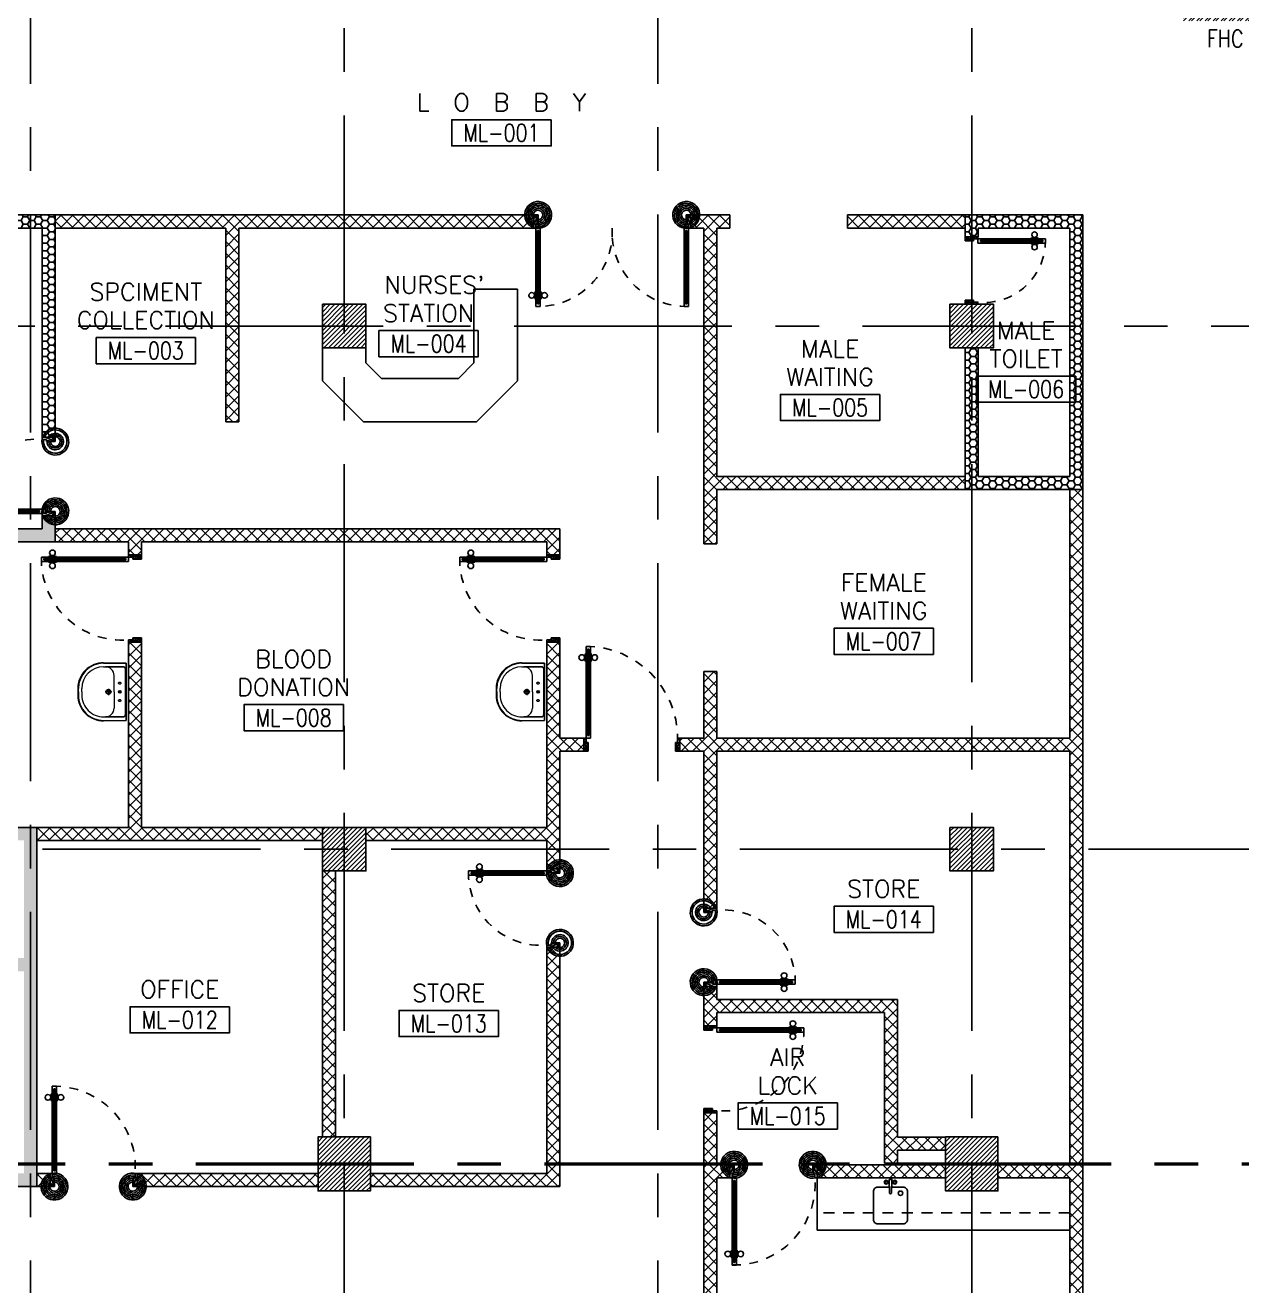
# Model space of a CAD drawing. Extents: x 417819.9 to 417911.9, y 43448 to 43539.2.
# Drawn here: x 417835 to 417848.96, y 43493.09 to 43507.55 of the extents above; entities that cross this region are included whole.
import ezdxf
from ezdxf.enums import TextEntityAlignment as Align

# ---------------------------------------------------------------- set-up
doc = ezdxf.new("R2010")
doc.units = 0
doc.header["$MEASUREMENT"] = 0
for name, pattern in [('CENTERX2', [4, 2.5, -0.5, 0.5, -0.5]), ('DASHED', [0.75, 0.5, -0.25]), ('HIDDEN', [0.375, 0.25, -0.125]), ('HIDDEN2', [0.1875, 0.125, -0.0625])]:
    doc.linetypes.add(name, pattern=pattern)
doc.layers.get('0').update_dxf_attribs({"linetype": 'CONTINUOUS'})
for name, color, linetype in [('AXES', 11, 'CENTERX2'), ('COL', 2, 'CONTINUOUS'), ('COUNTER', 5, 'CONTINUOUS'), ('DOOR', 4, 'CONTINUOUS'), ('FHC', 2, 'CONTINUOUS'), ('FIX', 3, 'CONTINUOUS'), ('HAT', 8, 'CONTINUOUS'), ('ME-FIX', 3, 'CONTINUOUS'), ('RM-BOX', 2, 'CONTINUOUS'), ('RM-NAME', 2, 'CONTINUOUS'), ('RM-NO', 2, 'CONTINUOUS'), ('SHAFT', 7, 'CONTINUOUS'), ('WALL', 2, 'CONTINUOUS'), ('WallType', 11, 'CONTINUOUS'), ('WallType2', 3, 'CONTINUOUS')]:
    doc.layers.add(name, color=color, linetype=linetype)
doc.styles.add('ROMANS', font='ROMANS.shx', dxfattribs={"width": 0.6})
pattern_1 = [(45, (0, 0), (-0.066291260736, 0.066291260736), []), (135, (0, 0), (-0.066291260736, -0.066291260736), [])]
pattern_2 = [(0, (0, 0), (0.075, 0.04330127), [0.05, -0.1]), (120, (0, 0), (-0.074999999836, 0.043301270284), [0.05, -0.1]), (60, (0, 0), (1.64e-10, 0.086602540284), [-0.1, 0.05])]

# ---------------------------------------------------------------- blocks, each defined once
blk = doc.blocks.new('RM1')
at = {"layer": 'RM-BOX'}
blk.add_lwpolyline([(570, -200), (-570, -200), (-570, -500), (570, -500)], close=True, dxfattribs=at)
at = {"layer": 'RM-NAME', "style": 'ROMANS'}
for tag, p in [('ROOMNAME1', (0, 324)), ('ROOMNAME2', (0, 0))]:
    blk.add_attdef(tag, text='', height=200, dxfattribs=at).set_placement(p, align=Align.MIDDLE)
at = {"layer": 'RM-NO', "style": 'ROMANS', "width": 0.8}
blk.add_attdef('ROOMNO', text='', height=200, dxfattribs=at).set_placement((0, -350), align=Align.MIDDLE)
blk = doc.blocks.new('A$C24ED45A6')
at = {"layer": 'DOOR', "color": 0, "linetype": 'ByBlock'}
for p, q in [((909, 1055), (909, 990)), ((918, 1055), (909, 1055)), ((918, 978), (918, 1068)), ((925, 1068), (918, 1068)), ((918, 1055), (918, 990)), ((925, 1100), (925, 1150)), ((925, 1150), (975, 1150)), ((975, 1150), (925, 1150)), ((942, 1100), (925, 1100)), ((942, 1100), (942, 1120)), ((958, 1120), (942, 1120)), ((958, 1100), (958, 1120)), ((975, 1100), (958, 1100)), ((975, 1100), (975, 1150)), ((975, 1068), (982, 1068)), ((982, 978), (982, 1068)), ((982, 1055), (982, 990)), ((982, 1055), (991, 1055)), ((991, 1055), (991, 990)), ((918, 990), (909, 990)), ((925, 978), (918, 978)), ((975, 978), (982, 978)), ((982, 990), (991, 990)), ((0, 0), (0, 150)), ((0, 150), (25, 150)), ((25, 150), (25, 100)), ((925, 150), (925, 200)), ((925, 200), (942, 200)), ((925, 150), (975, 150)), ((942, 200), (942, 180)), ((942, 180), (958, 180)), ((958, 180), (958, 200)), ((958, 200), (975, 200)), ((975, 200), (975, 150)), ((1000, 150), (975, 150)), ((975, 150), (975, 100)), ((1000, 150), (1000, 0)), ((50, 0), (0, 0)), ((25, 100), (50, 100)), ((50, 100), (50, 0)), ((975, 100), (950, 100)), ((950, 100), (950, 0)), ((950, 0), (1000, 0))]:
    blk.add_line(p, q, dxfattribs=at)
at = {"layer": 'DOOR', "linetype": 'ByBlock'}
for p, q in [((925, 1100), (925, 200)), ((942, 200), (942, 1100)), ((958, 200), (958, 1100)), ((975, 200), (975, 1100))]:
    blk.add_line(p, q, dxfattribs=at)
at = {"layer": 'DOOR', "color": 9, "linetype": 'ByBlock'}
for p, q in [((50, 0), (0, 114)), ((50, 0), (0, 40)), ((50, 0), (37, 100)), ((950, 0), (1000, 114)), ((950, 0), (963, 100)), ((950, 0), (1000, 40))]:
    blk.add_line(p, q, dxfattribs=at)
at = {"layer": 'DOOR', "color": 0, "linetype": 'ByBlock'}
for centre in [(876, 1023), (1024, 1023)]:
    blk.add_circle(centre, 32.4, dxfattribs=at)
at = {"layer": 'DOOR', "linetype": 'HIDDEN', "ltscale": 0.5}
blk.add_arc((950, 222), 928, 88.456, 184.4816, dxfattribs=at)
at = {"layer": 'DOOR', "color": 9, "linetype": 'ByBlock'}
for centre, radius, start, end in [((50, 0), 154, 103.7142, 108.8947), ((950, 0), 154, 71.1053, 76.2858), ((50, 0), 134, 100.72, 111.8402), ((50, 0), 114, 102.6226, 115.9162), ((50, 0), 94.4, 90, 121.9818), ((50, 0), 74.4, 90, 132.2236), ((50, 0), 54.4, 90, 156.7926), ((50, 0), 34.4, 90, 180), ((50, 0), 14.4, 90, 180), ((950, 0), 94.4, 58.0182, 90), ((950, 0), 74.4, 47.7764, 90), ((950, 0), 54.4, 23.2074, 90), ((950, 0), 34.4, 0, 90), ((950, 0), 14.4, 0, 90), ((950, 0), 134, 68.1598, 79.28), ((950, 0), 114, 64.0838, 77.3774)]:
    blk.add_arc(centre, radius, start, end, dxfattribs=at)
at = {"layer": 'WALL'}
blk.add_line((1000, 0), (1000, 150), dxfattribs=at)
blk = doc.blocks.new('DOOR90')
at = {"layer": 'DOOR', "color": 7, "linetype": 'ByBlock'}
for p, q in [((-150, 0), (0, 0)), ((-150, 0), (-150, -25)), ((0, -50), (-114, 0)), ((0, -50), (-40, 0)), ((0, -50), (0, 0)), ((-1000, -25), (-1050, -25)), ((-1050, -75), (-1050, -25)), ((-1050, -25), (-1050, -75)), ((-1000, -75), (-1050, -75)), ((-1000, -42), (-1020, -42)), ((-1020, -42), (-1020, -58)), ((-1000, -58), (-1020, -58)), ((-1000, -25), (-1000, -42)), ((-1000, -58), (-1000, -75)), ((-878, -18), (-968, -18)), ((-968, -25), (-968, -18)), ((-968, -75), (-968, -82)), ((-878, -82), (-968, -82)), ((-955, -9), (-890, -9)), ((-955, -18), (-955, -9)), ((-955, -18), (-890, -18)), ((-955, -82), (-890, -82)), ((-955, -82), (-955, -91)), ((-955, -91), (-890, -91)), ((-890, -18), (-890, -9)), ((-890, -82), (-890, -91)), ((-878, -25), (-878, -18)), ((-878, -75), (-878, -82)), ((-200, -25), (-150, -25)), ((-200, -42), (-200, -25)), ((-180, -42), (-200, -42)), ((-200, -58), (-180, -58)), ((-200, -75), (-200, -58)), ((-150, -75), (-200, -75)), ((-180, -58), (-180, -42)), ((-150, -25), (-100, -25)), ((-150, -75), (-150, -25)), ((-100, -25), (-100, -50)), ((0, -50), (-100, -37)), ((-100, -50), (0, -50)), ((0, -850), (-114, -900)), ((-100, -875), (-100, -850)), ((0, -850), (-100, -863)), ((-100, -850), (0, -850)), ((0, -850), (-40, -900)), ((0, -850), (0, -900)), ((-150, -875), (-100, -875)), ((-150, -900), (-150, -875)), ((-150, -900), (0, -900)), ((0, -900), (-150, -900))]:
    blk.add_line(p, q, dxfattribs=at)
at = {"layer": 'DOOR', "linetype": 'ByBlock'}
for p, q in [((-200, -25), (-1000, -25)), ((-200, -42), (-1000, -42)), ((-200, -58), (-1000, -58)), ((-1000, -75), (-200, -75))]:
    blk.add_line(p, q, dxfattribs=at)
at = {"layer": 'DOOR', "color": 7, "linetype": 'ByBlock'}
for centre in [(-923, 24), (-923, -124)]:
    blk.add_circle(centre, 32.4, dxfattribs=at)
for centre, radius, start, end in [((0, -50), 154, 161.1053, 166.2858), ((0, -50), 94.4, 148.0182, 180), ((0, -50), 134, 158.1598, 169.28), ((0, -50), 114, 154.0838, 167.3774), ((0, -50), 74.4, 137.7764, 180), ((0, -50), 54.4, 113.2074, 180), ((0, -50), 34.4, 90, 180), ((0, -50), 14.4, 90, 180), ((0, -850), 94.4, 180, 211.9818), ((0, -850), 74.4, 180, 222.2236), ((0, -850), 54.4, 180, 246.7926), ((0, -850), 34.4, 180, 270), ((0, -850), 14.4, 180, 270), ((0, -850), 154, 193.7142, 198.8947), ((0, -850), 134, 190.72, 201.8402)]:
    blk.add_arc(centre, radius, start, end, dxfattribs=at)
at = {"layer": 'DOOR', "linetype": 'HIDDEN', "ltscale": 0.5}
blk.add_arc((-222, -50), 828, 178.2701, 275.003, dxfattribs=at)
blk = doc.blocks.new('LAV-003')
at = {"layer": 'FIX', "linetype": 'ByBlock'}
blk.add_line((-328, -25), (328, -25), dxfattribs=at)
at = {"layer": 'FIX', "linetype": 'Continuous', "lineweight": 20}
for p, q in [((-328, -285), (-328, -25)), ((328, -285), (328, -25)), ((-288, -285), (-288, -265)), ((0, -165), (-187, -165)), ((0, -165), (187, -165)), ((287, -285), (287, -265)), ((0, -535), (-38, -535)), ((0, -575), (-38, -575)), ((0, -535), (38, -535)), ((0, -575), (38, -575))]:
    blk.add_line(p, q, dxfattribs=at)
at = {"layer": 'FIX', "linetype": 'ByBlock', "ltscale": 0.3}
for p, q in [((-288, -265), (-288, -60)), ((0, -35), (-262, -35)), ((0, -35), (262, -35)), ((287, -265), (287, -60))]:
    blk.add_line(p, q, dxfattribs=at)
at = {"layer": 'FIX', "lineweight": 20}
for p, q in [((-16, -101), (15, -101)), ((0, -85), (0, -116))]:
    blk.add_line(p, q, dxfattribs=at)
at = {"layer": 'FIX', "linetype": 'DASHED', "lineweight": 20, "ltscale": 0.04}
for p, q in [((-36, -230), (37, -230)), ((0, -194), (0, -266))]:
    blk.add_line(p, q, dxfattribs=at)
at = {"layer": 'FIX', "linetype": 'Continuous', "lineweight": 20}
blk.add_lwpolyline([(295, -25), (0, -25), (-328, -25), (-334, -285, 0.414214), (-38, -582), (0, -582), (38, -582, 0.414214), (334, -285), (328, -25), (0, -25)], format="xyb", dxfattribs=at)
at = {"layer": 'FIX', "linetype": 'HIDDEN', "lineweight": 20, "ltscale": 0.05}
for centre in [(-100, -101), (100, -101)]:
    blk.add_circle(centre, 12.4, dxfattribs=at)
at = {"layer": 'FIX', "lineweight": 20}
for centre, radius in [((0, -101), 15.5), ((0, -230), 29.5), ((0, -230), 22.5)]:
    blk.add_circle(centre, radius, dxfattribs=at)
at = {"layer": 'FIX', "linetype": 'ByBlock', "ltscale": 0.3}
for centre, start, end in [((-262, -60), 90, 180), ((262, -60), 0, 90)]:
    blk.add_arc(centre, 25, start, end, dxfattribs=at)
at = {"layer": 'FIX', "linetype": 'Continuous', "lineweight": 20}
for centre, radius, start, end in [((-38, -285), 290, 180, 270), ((-38, -285), 250, 180, 270), ((-187, -265), 100, 90, 180), ((38, -285), 290, 270, 0), ((38, -285), 250, 270, 0), ((187, -265), 100, 0, 90)]:
    blk.add_arc(centre, radius, start, end, dxfattribs=at)
blk = doc.blocks.new('*X105')
at = {"color": 0}
for p, q in [((31339, 47939), (31802, 48401)), ((31339, 47992), (31749, 48401)), ((31339, 48045), (31696, 48401)), ((31339, 48098), (31643, 48401)), ((31339, 48151), (31590, 48401)), ((31339, 48204), (31537, 48401)), ((31339, 48257), (31483, 48401)), ((31339, 48310), (31430, 48401)), ((31339, 48363), (31377, 48401)), ((31355, 47901), (31839, 48386)), ((31408, 47901), (31839, 48332)), ((31461, 47901), (31839, 48279)), ((31514, 47901), (31839, 48226)), ((31567, 47901), (31839, 48173)), ((31620, 47901), (31839, 48120)), ((31673, 47901), (31839, 48067)), ((31726, 47901), (31839, 48014)), ((31779, 47901), (31839, 47961)), ((31832, 47901), (31839, 47908))]:
    blk.add_line(p, q, dxfattribs=at)
blk = doc.blocks.new('*X102')
at = {"color": 0}
for p, q in [((31339, 41946), (31794, 42401)), ((31339, 41999), (31741, 42401)), ((31339, 42052), (31688, 42401)), ((31339, 42105), (31635, 42401)), ((31339, 42158), (31582, 42401)), ((31339, 42211), (31529, 42401)), ((31339, 42264), (31476, 42401)), ((31339, 42317), (31423, 42401)), ((31339, 42370), (31370, 42401)), ((31347, 41901), (31839, 42393)), ((31400, 41901), (31839, 42340)), ((31453, 41901), (31839, 42287)), ((31507, 41901), (31839, 42234)), ((31560, 41901), (31839, 42181)), ((31613, 41901), (31839, 42128)), ((31666, 41901), (31839, 42075)), ((31719, 41901), (31839, 42022)), ((31772, 41901), (31839, 41969)), ((31825, 41901), (31839, 41915))]:
    blk.add_line(p, q, dxfattribs=at)
blk = doc.blocks.new('COL50')
at = {"layer": 'COL'}
blk.add_lwpolyline([(-250, 250), (-250, -250), (250, -250), (250, 250)], close=True, dxfattribs=at)
blk = doc.blocks.new('*X123')
at = {"color": 0}
for p, q in [((38539, 41933), (39007, 42401)), ((38539, 41986), (38954, 42401)), ((38539, 42039), (38901, 42401)), ((38539, 42092), (38848, 42401)), ((38539, 42145), (38795, 42401)), ((38539, 42198), (38742, 42401)), ((38539, 42252), (38689, 42401)), ((38539, 42305), (38636, 42401)), ((38539, 42358), (38583, 42401)), ((38560, 41901), (39039, 42380)), ((38613, 41901), (39039, 42327)), ((38666, 41901), (39039, 42274)), ((38719, 41901), (39039, 42221)), ((38772, 41901), (39039, 42168)), ((38825, 41901), (39039, 42115)), ((38878, 41901), (39039, 42062)), ((38931, 41901), (39039, 42009)), ((38984, 41901), (39039, 41956)), ((39037, 41901), (39039, 41903))]:
    blk.add_line(p, q, dxfattribs=at)
blk = doc.blocks.new('*X120')
at = {"color": 0}
for p, q in [((38539, 47926), (39014, 48401)), ((38539, 47979), (38961, 48401)), ((38539, 48032), (38908, 48401)), ((38539, 48085), (38855, 48401)), ((38539, 48138), (38802, 48401)), ((38539, 48191), (38749, 48401)), ((38539, 48244), (38696, 48401)), ((38539, 48297), (38643, 48401)), ((38539, 48350), (38590, 48401)), ((38567, 47901), (39039, 48373)), ((38620, 47901), (39039, 48320)), ((38673, 47901), (39039, 48267)), ((38726, 47901), (39039, 48214)), ((38779, 47901), (39039, 48161)), ((38832, 47901), (39039, 48108)), ((38885, 47901), (39039, 48055)), ((38938, 47901), (39039, 48002)), ((38991, 47901), (39039, 47949))]:
    blk.add_line(p, q, dxfattribs=at)
blk = doc.blocks.new('A$C272A55A0')
at = {"layer": 'DOOR', "color": 0, "linetype": 'ByBlock'}
for p, q in [((0, 900), (0, 1050)), ((50, 1050), (0, 1050)), ((50, 950), (50, 1050)), ((1750, 950), (1750, 1050)), ((1750, 1050), (1800, 1050)), ((1800, 1050), (1800, 900)), ((0, 900), (25, 900)), ((25, 950), (50, 950)), ((25, 900), (25, 950)), ((75, 900), (25, 900)), ((25, 850), (25, 900)), ((58, 870), (42, 870)), ((42, 870), (42, 850)), ((58, 850), (58, 870)), ((75, 900), (75, 850)), ((1725, 900), (1775, 900)), ((1725, 900), (1725, 850)), ((1742, 870), (1758, 870)), ((1742, 850), (1742, 870)), ((1775, 950), (1750, 950)), ((1758, 870), (1758, 850)), ((1775, 900), (1775, 950)), ((1800, 900), (1775, 900)), ((1775, 850), (1775, 900)), ((42, 850), (25, 850)), ((75, 850), (58, 850)), ((1725, 850), (1742, 850)), ((1758, 850), (1775, 850)), ((1718, 160), (1709, 160)), ((1709, 95), (1709, 160)), ((1725, 173), (1718, 173)), ((1718, 173), (1718, 83)), ((1718, 95), (1718, 160)), ((1775, 173), (1782, 173)), ((1782, 173), (1782, 83)), ((1782, 160), (1791, 160)), ((1782, 95), (1782, 160)), ((1791, 95), (1791, 160)), ((25, 50), (42, 50)), ((25, 50), (25, 0)), ((25, 0), (75, 0)), ((75, 0), (25, 0)), ((42, 50), (42, 30)), ((42, 30), (58, 30)), ((58, 50), (75, 50)), ((58, 50), (58, 30)), ((75, 50), (75, 0)), ((1718, 95), (1709, 95)), ((1725, 83), (1718, 83)), ((1742, 50), (1725, 50)), ((1725, 50), (1725, 0)), ((1775, 0), (1725, 0)), ((1725, 0), (1775, 0)), ((1742, 50), (1742, 30)), ((1758, 30), (1742, 30)), ((1775, 50), (1758, 50)), ((1758, 50), (1758, 30)), ((1775, 83), (1782, 83)), ((1775, 50), (1775, 0)), ((1782, 95), (1791, 95))]:
    blk.add_line(p, q, dxfattribs=at)
at = {"layer": 'DOOR', "color": 9, "linetype": 'ByBlock'}
for p, q in [((50, 1050), (0, 1010)), ((50, 1050), (0, 937)), ((50, 1050), (37, 950)), ((1750, 1050), (1800, 1010)), ((1750, 1050), (1800, 937)), ((1750, 1050), (1763, 950))]:
    blk.add_line(p, q, dxfattribs=at)
at = {"layer": 'DOOR', "linetype": 'ByBlock'}
for p, q in [((25, 850), (25, 50)), ((42, 850), (42, 50)), ((58, 850), (58, 50)), ((75, 50), (75, 850)), ((1725, 50), (1725, 850)), ((1742, 850), (1742, 50)), ((1758, 850), (1758, 50)), ((1775, 850), (1775, 50))]:
    blk.add_line(p, q, dxfattribs=at)
at = {"layer": 'DOOR', "color": 0, "linetype": 'ByBlock'}
for centre in [(1676, 128), (1824, 128)]:
    blk.add_circle(centre, 32.4, dxfattribs=at)
at = {"layer": 'DOOR', "color": 9, "linetype": 'ByBlock'}
for centre, radius, start, end in [((50, 1050), 54.4, 203.2074, 270), ((50, 1050), 34.4, 180, 270), ((50, 1050), 14.4, 180, 270), ((1750, 1050), 14.4, 270, 0), ((1750, 1050), 34.4, 270, 0), ((1750, 1050), 54.4, 270, 336.7926), ((50, 1050), 74.4, 227.7764, 270), ((50, 1050), 94.4, 238.0182, 270), ((50, 1050), 114, 244.0838, 257.3774), ((50, 1050), 134, 248.1598, 259.28), ((50, 1050), 154, 251.1053, 256.2858), ((1750, 1050), 74.4, 270, 312.2236), ((1750, 1050), 94.4, 270, 301.9818), ((1750, 1050), 114, 282.6226, 295.9162), ((1750, 1050), 134, 280.72, 291.8402), ((1750, 1050), 154, 283.7142, 288.8947)]:
    blk.add_arc(centre, radius, start, end, dxfattribs=at)
at = {"layer": 'DOOR', "linetype": 'HIDDEN', "ltscale": 0.5}
for centre, start, end in [((50, 851), 268.3174, 3.2965), ((1750, 851), 176.7035, 271.6826)]:
    blk.add_arc(centre, 851, start, end, dxfattribs=at)
at = {"layer": 'WALL', "linetype": 'ByBlock'}
blk.add_line((1800, 900), (1800, 1050), dxfattribs=at)
blk = doc.blocks.new('DOOR110')
at = {"layer": 'DOOR', "color": 7, "linetype": 'ByBlock'}
for p, q in [((-150, 0), (-150, -25)), ((-150, 0), (0, 0)), ((0, -50), (-114, 0)), ((0, -50), (-40, 0)), ((0, -50), (0, 0)), ((-1200, -25), (-1200, -75)), ((-1200, -75), (-1200, -25)), ((-1150, -25), (-1200, -25)), ((-1150, -75), (-1200, -75)), ((-1170, -42), (-1170, -58)), ((-1150, -42), (-1170, -42)), ((-1150, -58), (-1170, -58)), ((-1150, -25), (-1150, -42)), ((-1150, -58), (-1150, -75)), ((-1118, -25), (-1118, -18)), ((-1028, -18), (-1118, -18)), ((-1118, -75), (-1118, -82)), ((-1028, -82), (-1118, -82)), ((-1105, -18), (-1105, -9)), ((-1105, -9), (-1040, -9)), ((-1105, -18), (-1040, -18)), ((-1105, -82), (-1105, -91)), ((-1105, -82), (-1040, -82)), ((-1105, -91), (-1040, -91)), ((-1040, -18), (-1040, -9)), ((-1040, -82), (-1040, -91)), ((-1028, -25), (-1028, -18)), ((-1028, -75), (-1028, -82)), ((-200, -42), (-200, -25)), ((-200, -25), (-150, -25)), ((-180, -42), (-200, -42)), ((-200, -75), (-200, -58)), ((-200, -58), (-180, -58)), ((-150, -75), (-200, -75)), ((-180, -58), (-180, -42)), ((-150, -75), (-150, -25)), ((-150, -25), (-100, -25)), ((-100, -25), (-100, -50)), ((0, -50), (-100, -37)), ((-100, -50), (0, -50)), ((-150, -1075), (-100, -1075)), ((-150, -1100), (-150, -1075)), ((-150, -1100), (0, -1100)), ((0, -1100), (-150, -1100)), ((0, -1050), (-114, -1100)), ((-100, -1075), (-100, -1050)), ((0, -1050), (-100, -1063)), ((-100, -1050), (0, -1050)), ((0, -1050), (-40, -1100)), ((0, -1050), (0, -1100))]:
    blk.add_line(p, q, dxfattribs=at)
at = {"layer": 'DOOR', "linetype": 'ByBlock'}
for p, q in [((-200, -25), (-1150, -25)), ((-200, -42), (-1150, -42)), ((-200, -58), (-1150, -58)), ((-1150, -75), (-200, -75))]:
    blk.add_line(p, q, dxfattribs=at)
at = {"layer": 'DOOR', "color": 7, "linetype": 'ByBlock'}
for centre in [(-1073, 24), (-1073, -124)]:
    blk.add_circle(centre, 32.4, dxfattribs=at)
for centre, radius, start, end in [((0, -50), 154, 161.1053, 166.2858), ((0, -50), 94.4, 148.0182, 180), ((0, -50), 134, 158.1598, 169.28), ((0, -50), 114, 154.0838, 167.3774), ((0, -50), 74.4, 137.7764, 180), ((0, -50), 54.4, 113.2074, 180), ((0, -50), 34.4, 90, 180), ((0, -50), 14.4, 90, 180), ((0, -1050), 154, 193.7142, 198.8947), ((0, -1050), 134, 190.72, 201.8402), ((0, -1050), 94.4, 180, 211.9818), ((0, -1050), 74.4, 180, 222.2236), ((0, -1050), 54.4, 180, 246.7926), ((0, -1050), 34.4, 180, 270), ((0, -1050), 14.4, 180, 270)]:
    blk.add_arc(centre, radius, start, end, dxfattribs=at)
at = {"layer": 'DOOR', "linetype": 'HIDDEN', "ltscale": 0.5}
blk.add_arc((-150, -25), 1050, 180, 270, dxfattribs=at)
blk = doc.blocks.new('A$C3CD36B94')
at = {"layer": 'DOOR', "color": 0, "linetype": 'ByBlock'}
for p, q in [((106, 950), (56, 950)), ((56, 800), (56, 950)), ((106, 850), (106, 950)), ((806, 950), (856, 950)), ((806, 850), (806, 950)), ((856, 800), (856, 950)), ((856, 950), (856, 800)), ((56, 800), (81, 800)), ((81, 850), (106, 850)), ((81, 800), (81, 850)), ((131, 800), (81, 800)), ((81, 750), (81, 800)), ((98, 750), (81, 750)), ((114, 770), (98, 770)), ((98, 770), (98, 750)), ((114, 750), (114, 770)), ((131, 750), (114, 750)), ((131, 800), (131, 750)), ((831, 850), (806, 850)), ((831, 800), (831, 850)), ((856, 800), (831, 800)), ((65, 95), (65, 160)), ((74, 160), (65, 160)), ((74, 173), (74, 83)), ((81, 173), (74, 173)), ((74, 95), (74, 160)), ((131, 173), (138, 173)), ((138, 173), (138, 83)), ((138, 95), (138, 160)), ((138, 160), (147, 160)), ((147, 95), (147, 160)), ((74, 95), (65, 95)), ((81, 83), (74, 83)), ((81, 50), (81, 0)), ((81, 50), (98, 50)), ((131, 0), (81, 0)), ((81, 0), (131, 0)), ((98, 50), (98, 30)), ((98, 30), (114, 30)), ((114, 50), (114, 30)), ((114, 50), (131, 50)), ((131, 83), (138, 83)), ((131, 50), (131, 0)), ((138, 95), (147, 95))]:
    blk.add_line(p, q, dxfattribs=at)
at = {"layer": 'DOOR', "color": 9, "linetype": 'ByBlock'}
for p, q in [((106, 950), (56, 910)), ((106, 950), (56, 837)), ((106, 950), (93, 850)), ((806, 950), (819, 850)), ((806, 950), (856, 837)), ((806, 950), (856, 910))]:
    blk.add_line(p, q, dxfattribs=at)
at = {"layer": 'DOOR', "linetype": 'ByBlock'}
for p, q in [((81, 750), (81, 50)), ((98, 750), (98, 50)), ((114, 750), (114, 50)), ((131, 50), (131, 750))]:
    blk.add_line(p, q, dxfattribs=at)
at = {"layer": 'DOOR', "color": 0, "linetype": 'ByBlock'}
for centre in [(32, 128), (179, 128)]:
    blk.add_circle(centre, 32.4, dxfattribs=at)
at = {"layer": 'DOOR', "color": 9, "linetype": 'ByBlock'}
for centre, radius, start, end in [((106, 950), 54.4, 203.2074, 270), ((106, 950), 34.4, 180, 270), ((106, 950), 14.4, 180, 270), ((806, 950), 34.4, 270, 0), ((806, 950), 14.4, 270, 0), ((806, 950), 54.4, 270, 336.7926), ((106, 950), 74.4, 227.7764, 270), ((106, 950), 94.4, 238.0182, 270), ((106, 950), 114, 244.0838, 257.3774), ((106, 950), 134, 248.1598, 259.28), ((106, 950), 154, 251.1053, 256.2858), ((806, 950), 74.4, 270, 312.2236), ((806, 950), 94.4, 270, 301.9818), ((806, 950), 134, 280.72, 291.8402), ((806, 950), 154, 283.7142, 288.8947)]:
    blk.add_arc(centre, radius, start, end, dxfattribs=at)
at = {"layer": 'DOOR', "linetype": 'HIDDEN', "ltscale": 0.5}
blk.add_arc((106, 729), 729, 268.0335, 5.6617, dxfattribs=at)

msp = doc.modelspace()

# ---------------------------------------------------------------- hatches: boundary and pattern name
at = {"layer": 'FHC', "linetype": 'ByBlock', "ltscale": 0.3}
h = msp.add_hatch(dxfattribs=at)
h.set_pattern_fill('ANSI32', color=11, scale=175, style=0)
h.set_pattern_definition([(44.999998, (417616.090424, 43476.54332), (-0.046403885, 0.046403882), []), (44.999998, (417616.12136, 43476.54332), (-0.046403885, 0.046403882), [])])
h.paths.add_polyline_path([(417849.2066, 43507.5943), (417849.2066, 43507.7843), (417848.2866, 43507.7843), (417848.2866, 43507.5943)])
h.paths.add_polyline_path([(417848.074, 43507.1732), (417848.074, 43507.594), (417848.3365, 43507.594), (417848.3365, 43507.1732)], flags=9)
at = {"layer": 'HAT'}
h = msp.add_hatch(dxfattribs=at)
h.set_pattern_fill('ANSI31', color=256, scale=0.3, style=0)
h.set_pattern_definition([(45, (417480.111385, 43455.963322), (-0.0265165043, 0.0265165043), [])])
h.paths.add_polyline_path([(417838.6566, 43494.4943), (417838.6566, 43494.7943), (417838.3566, 43494.7943), (417838.3566, 43494.4943)])
h.paths.add_polyline_path([(417838.9566, 43494.4943), (417838.9566, 43494.7943), (417838.6566, 43494.7943), (417838.6566, 43494.4943)])
h = msp.add_hatch(dxfattribs=at)
h.set_pattern_fill('ANSI31', color=256, scale=0.3, style=0)
h.set_pattern_definition([(45, (417487.311385, 43455.963322), (-0.0265165043, 0.0265165043), [])])
h.paths.add_polyline_path([(417845.8566, 43494.4943), (417845.8566, 43494.7943), (417845.5566, 43494.7943), (417845.5566, 43494.4943)])
h.paths.add_polyline_path([(417846.1566, 43494.4943), (417846.1566, 43494.7943), (417845.8566, 43494.7943), (417845.8566, 43494.4943)])
h = msp.add_hatch(dxfattribs=at)
h.set_pattern_fill('ANSI31', color=256, scale=0.3, style=0)
h.set_pattern_definition([(45, (417480.111385, 43455.643322), (-0.0265165043, 0.0265165043), [])])
h.paths.add_polyline_path([(417838.6566, 43494.1743), (417838.6566, 43494.4743), (417838.3566, 43494.4743), (417838.3566, 43494.1743)])
h.paths.add_polyline_path([(417838.9566, 43494.1743), (417838.9566, 43494.4743), (417838.6566, 43494.4743), (417838.6566, 43494.1743)])
h = msp.add_hatch(dxfattribs=at)
h.set_pattern_fill('ANSI31', color=256, scale=0.3, style=0)
h.set_pattern_definition([(45, (417487.311385, 43455.643322), (-0.0265165043, 0.0265165043), [])])
h.paths.add_polyline_path([(417845.8566, 43494.1743), (417845.8566, 43494.4743), (417845.5566, 43494.4743), (417845.5566, 43494.1743)])
h.paths.add_polyline_path([(417846.1566, 43494.1743), (417846.1566, 43494.4743), (417845.8566, 43494.4743), (417845.8566, 43494.1743)])
at = {"layer": 'WallType'}
h = msp.add_hatch(dxfattribs=at)
h.set_pattern_fill('ANSI37', color=256, scale=0.75, style=0)
h.set_pattern_definition(pattern_1)
h.paths.add_polyline_path([(417840.8316, 43505.3693), (417835.3417, 43505.3693), (417835.3417, 43505.2193), (417837.2991, 43505.2193), (417837.2991, 43502.9943), (417837.4491, 43502.9943), (417837.4491, 43505.2193), (417840.8316, 43505.2193)])
h = msp.add_hatch(dxfattribs=at)
h.set_pattern_fill('ANSI37', color=256, scale=0.75, style=0)
h.set_pattern_definition(pattern_1)
h.paths.add_polyline_path([(417842.9316, 43505.2193), (417843.0816, 43505.2193), (417843.0816, 43505.3693), (417842.6316, 43505.3693), (417842.6316, 43505.2193), (417842.7816, 43505.2193), (417842.7816, 43501.5975), (417842.9316, 43501.5975), (417842.9316, 43502.2193), (417845.7816, 43502.2193), (417845.7816, 43502.3693), (417842.9316, 43502.3693)])
h.paths.add_polyline_path([(417845.7816, 43505.3693), (417844.4321, 43505.3693), (417844.4321, 43505.2193), (417845.7816, 43505.2193)], flags=17)
h = msp.add_hatch(dxfattribs=at)
h.set_pattern_fill('ANSI37', color=256, scale=0.75, style=0)
h.set_pattern_definition(pattern_1)
h.paths.add_polyline_path([(417847.1316, 43502.2193), (417846.9816, 43502.2193), (417846.9816, 43499.3693), (417842.9316, 43499.3693), (417842.9316, 43500.1306), (417842.7816, 43500.1306), (417842.7816, 43499.3693), (417842.5066, 43499.3693), (417842.5066, 43499.2193), (417842.7816, 43499.2193), (417842.7816, 43497.4193), (417842.9316, 43497.4193), (417842.9316, 43499.2193), (417846.9816, 43499.2193), (417846.9816, 43494.4943), (417847.1316, 43494.4943)])
h = msp.add_hatch(dxfattribs=at)
h.set_pattern_fill('ANSI37', color=256, scale=0.75, style=0)
h.set_pattern_definition(pattern_1)
h.paths.add_polyline_path([(417841.1316, 43501.7693), (417835.3417, 43501.7693), (417835.3417, 43501.6193), (417836.1816, 43501.6193), (417836.1816, 43501.4693), (417836.3316, 43501.4693), (417836.3316, 43501.6193), (417840.9816, 43501.6193), (417840.9816, 43501.4693), (417841.1316, 43501.4693)])
h = msp.add_hatch(dxfattribs=at)
h.set_pattern_fill('ANSI37', color=256, scale=0.75, style=0)
h.set_pattern_definition(pattern_1)
h.paths.add_polyline_path([(417838.4066, 43498.3443), (417836.3316, 43498.3443), (417836.3316, 43500.4693), (417836.1816, 43500.4693), (417836.1816, 43498.3443), (417835.1316, 43498.3443), (417835.1316, 43498.1943), (417838.4066, 43498.1943)])
h.paths.add_polyline_path([(417841.1316, 43499.2193), (417841.4066, 43499.2193), (417841.4066, 43499.3693), (417841.1316, 43499.3693), (417841.1316, 43500.4693), (417840.9816, 43500.4693), (417840.9816, 43498.3443), (417838.9066, 43498.3443), (417838.9066, 43498.1943), (417840.9816, 43498.1943), (417840.9816, 43497.8693), (417841.1316, 43497.8693)])
h = msp.add_hatch(dxfattribs=at)
h.set_pattern_fill('ANSI37', color=256, scale=0.75, style=0)
h.set_pattern_definition(pattern_1)
h.paths.add_polyline_path([(417838.5566, 43497.8443), (417838.4066, 43497.8443), (417838.4066, 43494.7943), (417838.5566, 43494.7943)])
h = msp.add_hatch(dxfattribs=at)
h.set_pattern_fill('ANSI37', color=256, scale=0.75, style=0)
h.set_pattern_definition(pattern_1)
h.paths.add_polyline_path([(417841.1316, 43496.9693), (417840.9816, 43496.9693), (417840.9816, 43494.3743), (417838.9566, 43494.3743), (417838.9566, 43494.2243), (417841.1316, 43494.2243)])
h = msp.add_hatch(dxfattribs=at)
h.set_pattern_fill('ANSI37', color=256, scale=0.75, style=0)
h.set_pattern_definition(pattern_1)
h.paths.add_polyline_path([(417845.0066, 43496.3693), (417842.9316, 43496.3693), (417842.9316, 43496.5193), (417842.7816, 43496.5193), (417842.7816, 43496.0693), (417842.9316, 43496.0693), (417842.9316, 43496.2193), (417844.8566, 43496.2193), (417844.8566, 43494.4943), (417845.0066, 43494.4943), (417845.0066, 43494.6407), (417845.5566, 43494.6407), (417845.5566, 43494.7907), (417845.0066, 43494.7907)])
h = msp.add_hatch(dxfattribs=at)
h.set_pattern_fill('ANSI37', color=256, scale=0.75, style=0)
h.set_pattern_definition(pattern_1)
h.paths.add_polyline_path([(417842.9316, 43495.0693), (417842.7816, 43495.0693), (417842.7816, 43494.4943), (417842.9316, 43494.4943)])
h.paths.add_polyline_path([(417845.5566, 43494.4743), (417844.082, 43494.4743), (417844.082, 43494.3243), (417845.5566, 43494.3243)])
h = msp.add_hatch(dxfattribs=at)
h.set_pattern_fill('ANSI37', color=256, scale=0.75, style=0)
h.set_pattern_definition(pattern_1)
h.paths.add_polyline_path([(417842.9316, 43494.3243), (417843.082, 43494.3243), (417843.082, 43494.4743), (417842.7816, 43494.4743), (417842.7816, 43492.7905), (417842.9316, 43492.7905)])
h.paths.add_polyline_path([(417842.9316, 43490.7905), (417842.7816, 43490.7905), (417842.7816, 43488.7243), (417842.9316, 43488.7243)])
h = msp.add_hatch(dxfattribs=at)
h.set_pattern_fill('ANSI37', color=256, scale=0.75, style=0)
h.set_pattern_definition(pattern_1)
h.paths.add_polyline_path([(417847.1316, 43494.4743), (417846.1566, 43494.4743), (417846.1566, 43494.3243), (417846.9816, 43494.3243), (417846.9816, 43493.7243), (417846.9816, 43488.7243), (417847.1316, 43488.7243)])
h = msp.add_hatch(dxfattribs=at)
h.set_pattern_fill('ANSI37', color=256, scale=0.75, style=0)
h.set_pattern_definition(pattern_1)
h.paths.add_polyline_path([(417835.2816, 43494.3743), (417835.1316, 43494.3743), (417835.1316, 43494.2243), (417835.2816, 43494.2243)])
h = msp.add_hatch(dxfattribs=at)
h.set_pattern_fill('ANSI37', color=256, scale=0.75, style=0)
h.set_pattern_definition(pattern_1)
h.paths.add_polyline_path([(417838.3566, 43494.3743), (417836.2816, 43494.3743), (417836.2816, 43494.2243), (417838.3566, 43494.2243)])
at = {"layer": 'WallType2'}
h = msp.add_hatch(dxfattribs=at)
h.set_pattern_fill('HONEY', color=256, scale=0.4, style=0)
h.set_pattern_definition(pattern_2)
h.paths.add_polyline_path([(417835.3417, 43505.3693), (417832.3066, 43505.3693), (417831.5566, 43505.3693), (417831.5566, 43504.3443), (417831.7066, 43504.3443), (417831.7066, 43505.2193), (417835.1917, 43505.2193), (417835.1917, 43502.8193), (417835.3417, 43502.8193)])
h = msp.add_hatch(dxfattribs=at)
h.set_pattern_fill('HONEY', color=256, scale=0.4, style=0)
h.set_pattern_definition(pattern_2)
h.paths.add_polyline_path([(417847.1316, 43505.3693), (417845.7816, 43505.3693), (417845.7816, 43505.1193), (417845.9316, 43505.1193), (417845.9316, 43505.2193), (417846.9816, 43505.2193), (417846.9816, 43502.3693), (417845.9316, 43502.3693), (417845.9316, 43503.8443), (417845.7816, 43503.8443), (417845.7816, 43502.2193), (417847.1316, 43502.2193)])
h = msp.add_hatch(dxfattribs=at)
h.set_pattern_fill('HONEY', color=256, scale=0.4, style=0)
h.set_pattern_definition(pattern_2)
h.paths.add_polyline_path([(417831.7066, 43501.6193), (417835.3417, 43501.6193), (417835.3417, 43501.9193), (417835.1917, 43501.9193), (417835.1917, 43501.7693), (417831.7066, 43501.7693), (417831.7066, 43502.4943), (417831.5566, 43502.4943), (417831.5566, 43499.6943), (417831.7066, 43499.6943)])
h.paths.add_polyline_path([(417831.7066, 43499.6943), (417831.5566, 43499.6943), (417831.5566, 43498.8943), (417831.7066, 43498.8943)])
h.paths.add_polyline_path([(417831.7066, 43498.8943), (417831.5566, 43498.8943), (417831.5566, 43498.3443), (417831.7066, 43498.3443)])
h = msp.add_hatch(dxfattribs=at)
h.set_pattern_fill('HONEY', color=256, scale=0.4, style=0)
h.set_pattern_definition(pattern_2)
h.paths.add_polyline_path([(417835.1316, 43498.3443), (417831.7066, 43498.3443), (417831.7066, 43498.1943), (417833.6316, 43498.1943), (417833.6316, 43497.7943), (417833.7816, 43497.7943), (417833.7816, 43498.1943), (417834.9816, 43498.1943), (417834.9816, 43496.8443), (417834.5816, 43496.8443), (417834.5816, 43496.6943), (417834.9816, 43496.6943), (417834.9816, 43494.3743), (417834.8316, 43494.3743), (417834.8316, 43494.2243), (417835.1316, 43494.2243)])

# ---------------------------------------------------------------- linework, layer by layer
at = {"layer": 'AXES'}
for p, q in [((417838.6566, 43460.01), (417838.6566, 43538.4875)), ((417845.8566, 43460.01), (417845.8566, 43538.4875)), ((417835.0566, 43466.8743), (417835.0566, 43525.6943)), ((417842.2566, 43466.8743), (417842.2566, 43525.6943)), ((417820.6052, 43504.0943), (417889.6966, 43504.0943)), ((417889.6966, 43498.0943), (417820.6052, 43498.0943)), ((417820.9552, 43494.4943), (417889.6966, 43494.4943)), ((417820.9552, 43494.4743), (417889.6966, 43494.4743))]:
    msp.add_line(p, q, dxfattribs=at)
at = {"layer": 'COL'}
for points in [[(417838.9566, 43494.7943), (417838.3566, 43494.7943), (417838.3566, 43494.4943), (417838.9566, 43494.4943)], [(417846.1566, 43494.7943), (417845.5566, 43494.7943), (417845.5566, 43494.4943), (417846.1566, 43494.4943)], [(417838.9566, 43494.4743), (417838.3566, 43494.4743), (417838.3566, 43494.1743), (417838.9566, 43494.1743)], [(417846.1566, 43494.4743), (417845.5566, 43494.4743), (417845.5566, 43494.1743), (417846.1566, 43494.1743)]]:
    msp.add_lwpolyline(points, close=True, dxfattribs=at)
at = {"layer": 'COUNTER'}
for p, q in [((417840.1451, 43504.5193), (417840.6451, 43504.5193)), ((417840.1451, 43504.5193), (417840.1451, 43503.6718)), ((417840.6451, 43504.5193), (417840.6451, 43503.4647)), ((417838.4066, 43503.4647), (417838.4066, 43503.8443)), ((417838.9066, 43503.6718), (417838.9066, 43503.8443)), ((417838.9066, 43503.6718), (417839.0841, 43503.4943)), ((417840.1451, 43503.6718), (417839.9676, 43503.4943)), ((417838.4066, 43503.4647), (417838.877, 43502.9943)), ((417839.0841, 43503.4943), (417839.9676, 43503.4943)), ((417840.6451, 43503.4647), (417840.1747, 43502.9943)), ((417838.877, 43502.9943), (417840.1747, 43502.9943))]:
    msp.add_line(p, q, dxfattribs=at)
at = {"layer": 'ME-FIX', "linetype": 'Continuous'}
msp.add_line((417844.082, 43494.3243), (417844.082, 43493.7243), dxfattribs=at)
at = {"layer": 'ME-FIX'}
for p, q in [((417846.9816, 43493.7243), (417846.9816, 43494.3243)), ((417844.082, 43493.7243), (417846.9816, 43493.7243))]:
    msp.add_line(p, q, dxfattribs=at)
at = {"layer": 'ME-FIX', "linetype": 'HIDDEN2'}
msp.add_line((417846.9816, 43493.9243), (417844.082, 43493.9243), dxfattribs=at)
at = {"layer": 'ME-FIX'}
msp.add_lwpolyline([(417844.9086, 43494.3052), (417844.9407, 43494.3052), (417844.9346, 43494.1499, -1), (417844.9146, 43494.1499)], format="xyb", close=True, dxfattribs=at)
msp.add_lwpolyline([(417844.912, 43494.217), (417844.7782, 43494.217, 0.4142136), (417844.7283, 43494.1671), (417844.7283, 43493.846, 0.4142136), (417844.7782, 43493.7962), (417845.0711, 43493.7962, 0.4142136), (417845.121, 43493.846), (417845.121, 43494.1671, 0.4142136), (417845.0711, 43494.217), (417844.9372, 43494.217)], format="xyb", dxfattribs=at)
for centre, radius in [((417844.8749, 43494.2741), 0.0217), ((417844.9744, 43494.2741), 0.0217), ((417844.8749, 43494.2741), 0.014), ((417844.9744, 43494.2741), 0.014), ((417845.0391, 43494.1476), 0.0255)]:
    msp.add_circle(centre, radius, dxfattribs=at)
at = {"layer": 'WALL'}
for p, q in [((417832.3066, 43505.3693), (417840.8316, 43505.3693)), ((417835.3417, 43505.3693), (417835.3417, 43502.8193)), ((417840.8316, 43505.3693), (417840.8316, 43505.2193)), ((417842.6316, 43505.3693), (417842.6316, 43505.2193)), ((417842.6316, 43505.3693), (417843.0816, 43505.3693)), ((417843.0816, 43505.3693), (417843.0816, 43505.2193)), ((417847.1316, 43505.3693), (417844.4321, 43505.3693)), ((417844.4321, 43505.2193), (417844.4321, 43505.3693)), ((417845.7816, 43505.3693), (417845.7816, 43505.1193)), ((417847.1316, 43505.3693), (417847.1316, 43494.4943)), ((417831.7066, 43505.2193), (417835.1917, 43505.2193)), ((417835.1917, 43505.2193), (417835.1917, 43502.8193)), ((417835.3417, 43505.2193), (417837.2991, 43505.2193)), ((417837.2991, 43502.9943), (417837.2991, 43505.2193)), ((417837.4491, 43502.9943), (417837.4491, 43505.2193)), ((417837.4491, 43505.2193), (417840.8316, 43505.2193)), ((417842.6316, 43505.2193), (417842.7816, 43505.2193)), ((417842.7816, 43505.2193), (417842.7816, 43501.5975)), ((417842.9316, 43505.2193), (417842.9316, 43502.3693)), ((417843.0816, 43505.2193), (417842.9316, 43505.2193)), ((417845.7816, 43505.2193), (417844.4321, 43505.2193)), ((417846.9816, 43505.2193), (417845.9316, 43505.2193)), ((417845.9316, 43505.2193), (417845.9316, 43505.1193)), ((417846.9816, 43505.2193), (417846.9816, 43502.3693)), ((417845.9316, 43505.1193), (417845.7816, 43505.1193)), ((417845.7816, 43503.8443), (417845.7816, 43502.2193)), ((417845.9316, 43502.3693), (417845.9316, 43503.8443)), ((417837.4491, 43502.9943), (417837.2991, 43502.9943)), ((417835.1917, 43502.8193), (417835.3417, 43502.8193)), ((417845.7816, 43502.3693), (417842.9316, 43502.3693)), ((417846.9816, 43502.3693), (417845.9316, 43502.3693)), ((417847.1316, 43502.2193), (417842.9316, 43502.2193)), ((417842.9316, 43502.2193), (417842.9316, 43501.5975)), ((417846.9816, 43502.2193), (417846.9816, 43499.3693)), ((417835.1917, 43501.9193), (417835.3417, 43501.9193)), ((417835.1917, 43501.9193), (417835.1917, 43501.7693)), ((417835.3417, 43501.9193), (417835.3417, 43501.6193)), ((417831.7066, 43501.7693), (417835.1917, 43501.7693)), ((417835.3417, 43501.7693), (417841.1316, 43501.7693)), ((417841.1316, 43501.7693), (417841.1316, 43501.4693)), ((417831.7066, 43501.6193), (417836.1816, 43501.6193)), ((417836.1816, 43501.4693), (417836.1816, 43501.6193)), ((417836.3316, 43501.6193), (417840.9816, 43501.6193)), ((417836.3316, 43501.4693), (417836.3316, 43501.6193)), ((417840.9816, 43501.6193), (417840.9816, 43501.4693)), ((417842.7816, 43501.5975), (417842.9316, 43501.5975)), ((417836.1816, 43501.4693), (417836.3316, 43501.4693)), ((417840.9816, 43501.4693), (417841.1316, 43501.4693)), ((417836.1816, 43500.4693), (417836.3316, 43500.4693)), ((417836.1816, 43500.4693), (417836.1816, 43498.3443)), ((417836.3316, 43500.4693), (417836.3316, 43498.3443)), ((417840.9816, 43500.4693), (417841.1316, 43500.4693)), ((417840.9816, 43500.4693), (417840.9816, 43498.3443)), ((417841.1316, 43500.4693), (417841.1316, 43499.3693)), ((417842.9316, 43500.1306), (417842.7816, 43500.1306)), ((417842.7816, 43500.1306), (417842.7816, 43499.3693)), ((417842.9316, 43500.1306), (417842.9316, 43499.3693)), ((417841.1316, 43499.3943), (417841.1316, 43499.3693)), ((417841.1316, 43499.3693), (417841.4066, 43499.3693)), ((417841.4066, 43499.2193), (417841.4066, 43499.3693)), ((417842.5066, 43499.2193), (417842.5066, 43499.3693)), ((417842.5066, 43499.3693), (417842.7816, 43499.3693)), ((417846.9816, 43499.3693), (417842.9316, 43499.3693)), ((417841.1316, 43499.2193), (417841.1316, 43497.8693)), ((417841.1316, 43499.2193), (417841.4066, 43499.2193)), ((417842.5066, 43499.2193), (417842.7816, 43499.2193)), ((417842.7816, 43499.2193), (417842.7816, 43497.4193)), ((417842.9316, 43499.2193), (417842.9316, 43497.4193)), ((417846.9816, 43499.2193), (417842.9316, 43499.2193)), ((417846.9816, 43499.2193), (417846.9816, 43494.4943)), ((417831.7066, 43498.3443), (417836.1816, 43498.3443)), ((417835.1316, 43498.3443), (417835.1316, 43494.2243)), ((417836.3316, 43498.3443), (417838.4066, 43498.3443)), ((417838.9066, 43498.3443), (417840.9816, 43498.3443)), ((417835.1316, 43498.1943), (417838.4066, 43498.1943)), ((417838.9066, 43498.1943), (417840.9816, 43498.1943)), ((417840.9816, 43498.1943), (417840.9816, 43497.8693)), ((417838.4066, 43497.8443), (417838.4066, 43494.7943)), ((417838.5566, 43497.8443), (417838.5566, 43494.7943)), ((417840.9816, 43497.8693), (417841.1316, 43497.8693)), ((417842.9316, 43497.4193), (417842.7816, 43497.4193)), ((417840.9816, 43496.9693), (417841.1316, 43496.9693)), ((417840.9816, 43496.9693), (417840.9816, 43494.3743)), ((417841.1316, 43496.9693), (417841.1316, 43494.2243)), ((417842.9316, 43496.5193), (417842.7816, 43496.5193)), ((417842.7816, 43496.5193), (417842.7816, 43496.0693)), ((417842.9316, 43496.5193), (417842.9316, 43496.3693)), ((417845.0066, 43496.3693), (417842.9316, 43496.3693)), ((417845.0066, 43494.7907), (417845.0066, 43496.3693)), ((417844.8566, 43496.2193), (417842.9316, 43496.2193)), ((417842.9316, 43496.2193), (417842.9316, 43496.0693)), ((417844.8566, 43494.4943), (417844.8566, 43496.2193)), ((417842.7816, 43496.0693), (417842.9316, 43496.0693)), ((417842.7816, 43495.0693), (417842.9316, 43495.0693)), ((417842.7816, 43495.0693), (417842.7816, 43494.4943)), ((417842.9316, 43495.0693), (417842.9316, 43494.4943)), ((417845.5566, 43494.7907), (417845.0066, 43494.7907)), ((417845.0066, 43494.4943), (417845.0066, 43494.6407)), ((417845.5566, 43494.6407), (417845.0066, 43494.6407)), ((417842.9316, 43494.4943), (417842.7816, 43494.4943)), ((417842.7816, 43494.4743), (417842.7816, 43492.7905)), ((417843.082, 43494.4743), (417842.7816, 43494.4743)), ((417843.082, 43494.3243), (417843.082, 43494.4743)), ((417844.082, 43494.4743), (417844.082, 43494.3243)), ((417845.6066, 43494.4743), (417844.082, 43494.4743)), ((417844.082, 43494.3243), (417844.082, 43494.4743)), ((417845.0066, 43494.4943), (417844.8566, 43494.4943)), ((417847.1316, 43494.4743), (417846.1066, 43494.4743)), ((417847.1316, 43494.4943), (417846.9816, 43494.4943)), ((417847.1316, 43494.4743), (417847.1316, 43488.7243)), ((417835.1316, 43494.3743), (417835.2816, 43494.3743)), ((417835.2816, 43494.3743), (417835.2816, 43494.2243)), ((417836.2816, 43494.3743), (417838.3566, 43494.3743)), ((417836.2816, 43494.3743), (417836.2816, 43494.2243)), ((417838.9566, 43494.3743), (417840.9816, 43494.3743)), ((417842.9316, 43494.3243), (417842.9316, 43492.7905)), ((417843.082, 43494.3243), (417842.9316, 43494.3243)), ((417845.5566, 43494.3243), (417844.082, 43494.3243)), ((417846.9816, 43494.3243), (417846.1557, 43494.3243)), ((417846.9816, 43494.3243), (417846.9816, 43488.7243)), ((417834.8316, 43494.2243), (417835.2816, 43494.2243)), ((417836.2816, 43494.2243), (417838.3566, 43494.2243)), ((417838.9566, 43494.2243), (417841.1316, 43494.2243))]:
    msp.add_line(p, q, dxfattribs=at)

# ---------------------------------------------------------------- block references
at = {"layer": 'COL', "xscale": 0.001000000047497451, "yscale": 0.0009999999892897904, "zscale": 0.001}
for p in [(417838.6566, 43504.0943), (417845.8566, 43504.0943), (417838.6566, 43498.0943), (417845.8566, 43498.0943)]:
    msp.add_blockref('COL50', p, dxfattribs=at)
at = {"layer": 'DOOR', "color": 0, "xscale": -0.001000000047497451, "yscale": 0.0009999999892897904, "zscale": 0.001}
for name, p in [('A$C272A55A0', (417842.6316, 43504.319)), ('A$C24ED45A6', (417836.2816, 43494.2243))]:
    msp.add_blockref(name, p, dxfattribs=at)
at = {"layer": 'DOOR', "color": 0}
for name, p, xscale, yscale, zscale, rotation in [('A$C3CD36B94', (417846.7023, 43505.1735), -0.0009687500132713467, 0.0009687500132713467, 0.0009687500000000003, 90), ('DOOR90', (417835.3417, 43501.9193), -0.001000000047497451, 0.0009999999892897904, 0.001, 180), ('A$C24ED45A6', (417836.3316, 43500.4693), 0.0009999999892897904, 0.0009999999892897904, 0.001, 90), ('A$C24ED45A6', (417841.1316, 43500.4693), 0.0009999999892897904, 0.0009999999892897904, 0.001, 90), ('A$C24ED45A6', (417842.7816, 43495.0693), -0.0009999999892897904, 0.0009999999892897904, 0.001, 270), ('A$C24ED45A6', (417844.082, 43494.4743), 0.001000000047497451, 0.0009999999892897904, 0.001, 180)]:
    msp.add_blockref(name, p, dxfattribs=dict(at, xscale=xscale, yscale=yscale, zscale=zscale, rotation=rotation))
at = {"layer": 'DOOR', "yscale": 0.0009999999892897904, "zscale": 0.001}
for name, p, xscale, rotation in [('DOOR110', (417841.4066, 43499.2193), -0.0009999999892897904, 90), ('DOOR90', (417842.7816, 43496.5193), 0.001000000047497451, 180)]:
    msp.add_blockref(name, p, dxfattribs=dict(at, xscale=xscale, rotation=rotation))
at = {"layer": 'DOOR', "xscale": 0.001000000047497451, "yscale": 0.0009999999892897904, "zscale": 0.001}
msp.add_blockref('DOOR90', (417841.1316, 43497.8693), dxfattribs=at)
at = {"layer": 'HAT', "xscale": 0.001000000047497451, "yscale": 0.0009999999892897904, "zscale": 0.001}
for p, values in [((417836.3808, 43504.1632), {'ROOMNO': 'ML-003', 'ROOMNAME2': 'COLLECTION', 'ROOMNAME1': 'SPCIMENT'}), ((417839.6252, 43504.2425), {'ROOMNO': 'ML-004', 'ROOMNAME2': 'STATION', 'ROOMNAME1': " NURSES'"}), ((417846.481, 43503.7204), {'ROOMNO': 'ML-006', 'ROOMNAME2': 'TOILET', 'ROOMNAME1': 'MALE'}), ((417844.2323, 43503.5099), {'ROOMNO': 'ML-005', 'ROOMNAME2': 'WAITING', 'ROOMNAME1': 'MALE'}), ((417844.8473, 43500.8288), {'ROOMNO': 'ML-007', 'ROOMNAME2': 'WAITING', 'ROOMNAME1': 'FEMALE'}), ((417838.0774, 43499.9518), {'ROOMNO': 'ML-008', 'ROOMNAME2': 'DONATION', 'ROOMNAME1': 'BLOOD'}), ((417844.8473, 43497.6396), {'ROOMNO': 'ML-014', 'ROOMNAME2': 'STORE'}), ((417836.77, 43496.4868), {'ROOMNO': 'ML-012', 'ROOMNAME2': 'OFFICE'}), ((417839.8566, 43496.4441), {'ROOMNO': 'ML-013', 'ROOMNAME2': 'STORE'}), ((417843.7456, 43495.3834), {'ROOMNO': 'ML-015', 'ROOMNAME2': 'LOCK', 'ROOMNAME1': 'AIR'})]:
    msp.add_blockref('RM1', p, dxfattribs=at).add_auto_attribs(values)
for name in ['*X105', '*X120', '*X102', '*X123']:
    msp.add_blockref(name, (417807.0674, 43455.9433), dxfattribs=at)
at = {"layer": 'WALL', "xscale": 0.001000000047497451, "yscale": 0.0009999999892897904, "zscale": 0.001}
msp.add_blockref('RM1', (417840.4615, 43506.6611), dxfattribs=at).add_auto_attribs({'ROOMNO': 'ML-001', 'ROOMNAME2': 'L  O  B  B  Y'})
at = {"layer": 'WALL', "xscale": 0.0009999999892897904, "yscale": 0.0009999999892897904, "zscale": 0.001, "rotation": 270}
for p in [(417836.1816, 43499.8991), (417840.9816, 43499.8991)]:
    msp.add_blockref('LAV-003', p, dxfattribs=at)

# ---------------------------------------------------------------- texts
at = {"layer": 'SHAFT', "style": 'ROMANS', "width": 0.8}
msp.add_text('FHC', height=0.2, dxfattribs=at).set_placement((417848.5573, 43507.2919))

doc.saveas('drawing.dxf')
